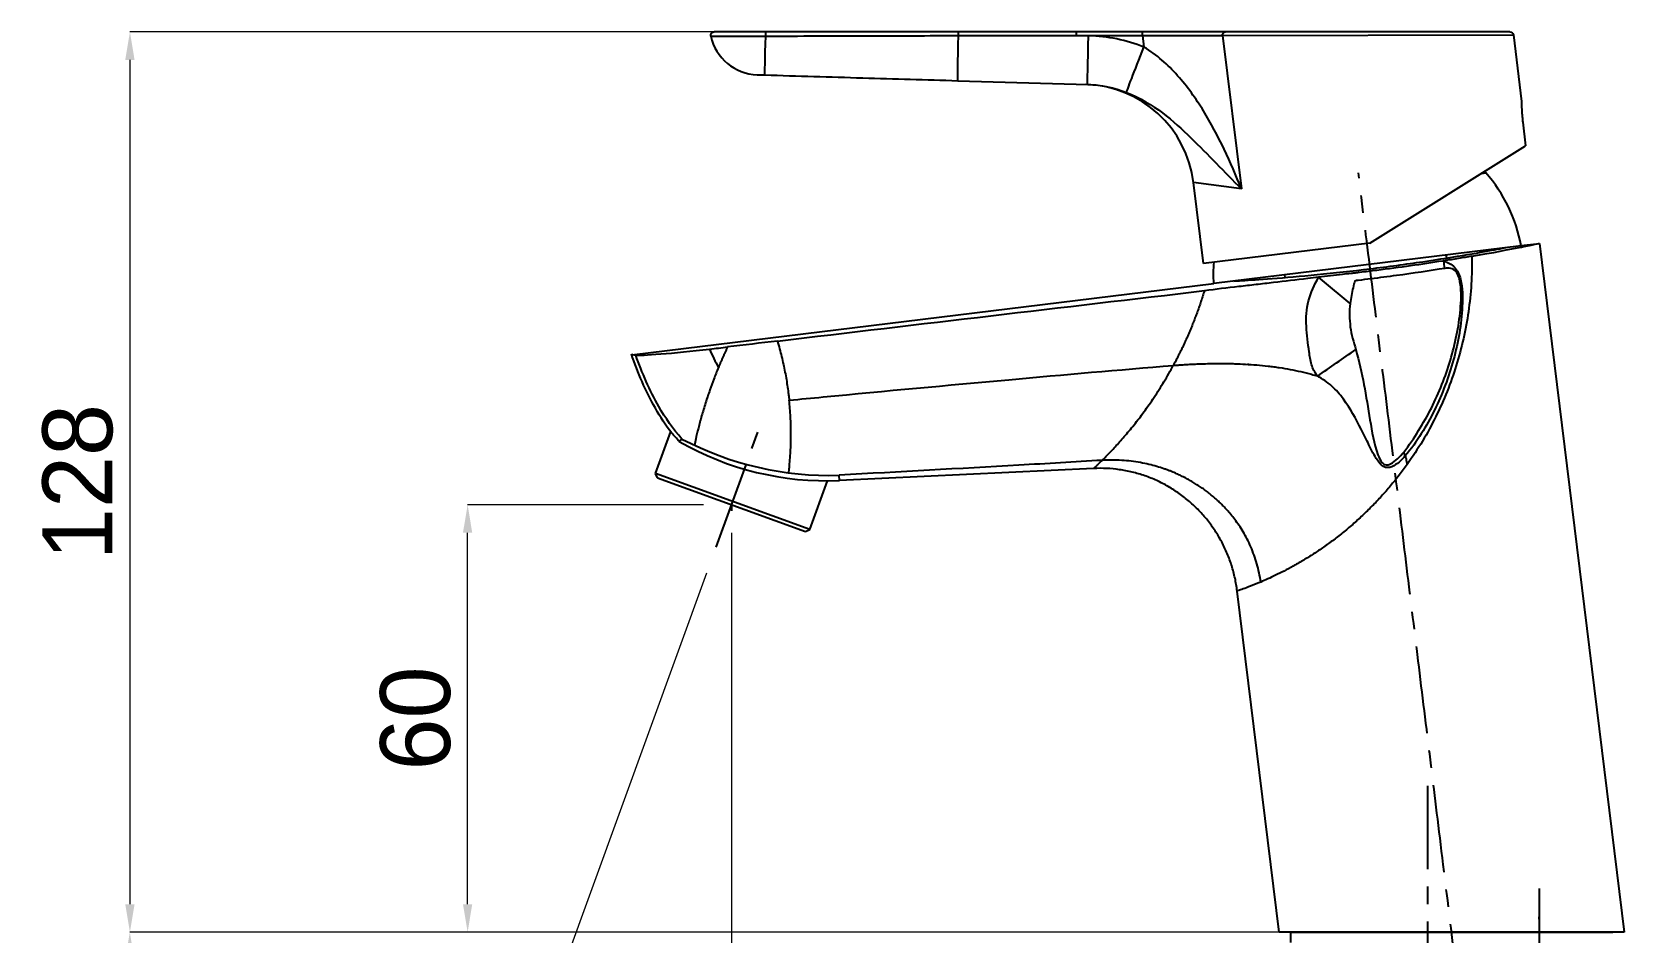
# Model space of a CAD drawing. Extents: x 0 to 790, y 0 to 579.
# Drawn here: x 300.1 to 527.9, y 256.8 to 385.6 of the extents above; entities that cross this region are included whole.
import ezdxf

# ---------------------------------------------------------------- set-up
doc = ezdxf.new("R2010")
doc.units = 0
doc.header["$LTSCALE"] = 10
doc.header["$MEASUREMENT"] = 0
doc.header["$PDMODE"] = 3
doc.header["$PDSIZE"] = -10
doc.linetypes.add('CENTER', pattern=[2, 1.25, -0.25, 0.25, -0.25])
doc.layers.get('0').update_dxf_attribs({"linetype": 'CONTINUOUS'})
doc.layers.get('DEFPOINTS').update_dxf_attribs({"linetype": 'CONTINUOUS'})
for name, color, linetype in [('1', 7, 'CONTINUOUS'), ('5', 5, 'CENTER'), ('DEF_LAYER_ASSEM_MEMBER', 7, 'CONTINUOUS')]:
    doc.layers.add(name, color=color, linetype=linetype)
doc.styles.add('Daelim Dimension', font='')
doc.styles.get('Daelim Dimension').set_extended_font_data('나눔고딕')
doc.dimstyles.new('DEFAULT', dxfattribs={"dimscale": 2, "dimtxt": 2, "dimasz": 2, "dimexe": 0, "dimexo": 2, "dimgap": 1, "dimtad": 1, "dimdec": 0, "dimzin": 9, "dimdsep": 46, "dimtxsty": 'Daelim Dimension', "dimcen": 0.5, "dimclrd": 5, "dimclre": 5, "dimclrt": 256, "dimadec": 1, "dimazin": 0, "dimtfac": 1, "dimtdec": 0, "dimtix": 1, "dimtmove": 0, "dimatfit": 3, "dimfxl": 1, "dimtolj": 1, "dimtzin": 1, "dimlwd": 9, "dimlwe": 9, "dimarcsym": 0})

# ---------------------------------------------------------------- blocks, each defined once
blk = doc.blocks.new('*D3')
at = {"color": 5, "lineweight": 9, "ltscale": 0.5, "transparency": 16777216}
for p, q in [((400.17, 313.91), (400.17, 196.85)), ((503.2, 252.77), (503.2, 196.85)), ((499.2, 196.85), (404.17, 196.85))]:
    blk.add_line(p, q, dxfattribs=at)
at = {"color": 5, "ltscale": 0.5, "transparency": 16777216}
for points in [[(404.17, 197.52), (404.17, 196.19), (400.17, 196.85)], [(499.2, 197.52), (499.2, 196.19), (503.2, 196.85)]]:
    blk.add_solid(points, dxfattribs=at)
at = {"layer": 'DEFPOINTS', "color": 0, "ltscale": 0.5, "transparency": 16777216}
for p in [(400.17, 317.91), (503.2, 256.77), (400.17, 196.85)]:
    blk.add_point(p, dxfattribs=at)
at = {"color": 7, "ltscale": 0.5, "transparency": 16777216, "insert": (451.68, 204.3), "char_height": 10, "attachment_point": 5, "style": 'Daelim Dimension'}
blk.add_mtext('\\A1;103', dxfattribs=at)
blk = doc.blocks.new('*D4')
at = {"color": 5, "lineweight": 9, "ltscale": 0.5, "transparency": 16777216}
for p, q in [((507.54, 385.57), (314.12, 385.57)), ((314.12, 381.57), (314.12, 260.77)), ((523.88, 256.77), (314.12, 256.77))]:
    blk.add_line(p, q, dxfattribs=at)
at = {"color": 5, "ltscale": 0.5, "transparency": 16777216}
for points in [[(313.45, 381.57), (314.78, 381.57), (314.12, 385.57)], [(313.45, 260.77), (314.78, 260.77), (314.12, 256.77)]]:
    blk.add_solid(points, dxfattribs=at)
at = {"layer": 'DEFPOINTS', "color": 0, "ltscale": 0.5, "transparency": 16777216}
for p in [(511.54, 385.57), (314.12, 256.77), (527.88, 256.77)]:
    blk.add_point(p, dxfattribs=at)
at = {"color": 7, "ltscale": 0.5, "transparency": 16777216, "insert": (306.67, 321.17), "char_height": 10, "attachment_point": 5, "rotation": 90, "style": 'Daelim Dimension'}
blk.add_mtext('\\A1;128', dxfattribs=at)
blk = doc.blocks.new('*D5')
at = {"color": 5, "lineweight": 9, "ltscale": 0.5, "transparency": 16777216}
for p, q in [((396.17, 317.91), (362.43, 317.91)), ((362.43, 260.77), (362.43, 313.91)), ((474.51, 256.77), (362.43, 256.77))]:
    blk.add_line(p, q, dxfattribs=at)
at = {"color": 5, "ltscale": 0.5, "transparency": 16777216}
for points in [[(361.76, 313.91), (363.09, 313.91), (362.43, 317.91)], [(361.76, 260.77), (363.09, 260.77), (362.43, 256.77)]]:
    blk.add_solid(points, dxfattribs=at)
at = {"layer": 'DEFPOINTS', "color": 0, "ltscale": 0.5, "transparency": 16777216}
for p in [(362.43, 317.91), (400.17, 317.91), (478.51, 256.77)]:
    blk.add_point(p, dxfattribs=at)
at = {"color": 7, "ltscale": 0.5, "transparency": 16777216, "insert": (354.98, 287.34), "char_height": 10, "attachment_point": 5, "rotation": 90, "style": 'Daelim Dimension'}
blk.add_mtext('\\A1;60', dxfattribs=at)
blk = doc.blocks.new('*D1')
at = {"color": 5, "lineweight": 9, "ltscale": 0.5, "transparency": 16777216}
for p, q in [((323.78, 256.77), (314.1, 256.77)), ((314.1, 252.77), (314.1, 112.27)), ((484.54, 108.27), (314.1, 108.27))]:
    blk.add_line(p, q, dxfattribs=at)
at = {"color": 5, "ltscale": 0.5, "transparency": 16777216}
for points in [[(313.43, 252.77), (314.77, 252.77), (314.1, 256.77)], [(313.43, 112.27), (314.77, 112.27), (314.1, 108.27)]]:
    blk.add_solid(points, dxfattribs=at)
at = {"layer": 'DEFPOINTS', "color": 0, "ltscale": 0.5, "transparency": 16777216}
for p in [(327.78, 256.77), (314.1, 108.27), (488.54, 108.27)]:
    blk.add_point(p, dxfattribs=at)
at = {"color": 7, "ltscale": 0.5, "transparency": 16777216, "insert": (306.65, 182.52), "char_height": 10, "attachment_point": 5, "rotation": 90, "style": 'Daelim Dimension'}
blk.add_mtext('\\A1;365', dxfattribs=at)
blk = doc.blocks.new('*D2')
at = {"color": 5, "lineweight": 9, "ltscale": 0.5, "transparency": 16777216}
for p, q in [((400.17, 313.06), (400.17, 196.85)), ((396.61, 308.11), (358.77, 204.15))]:
    blk.add_line(p, q, dxfattribs=at)
blk.add_arc((400.17, 317.91), 121.06, 251.8932, 268.1068, dxfattribs=at)
at = {"color": 5, "ltscale": 0.5, "transparency": 16777216}
for points in [[(362.33, 202.22), (362.77, 203.48), (358.77, 204.15)], [(396.19, 197.59), (396.16, 196.25), (400.17, 196.85)]]:
    blk.add_solid(points, dxfattribs=at)
at = {"layer": 'DEFPOINTS', "color": 0, "ltscale": 0.5, "transparency": 16777216}
for p in [(404.71, 330.37), (400.17, 317.91), (400.17, 317.06), (397.98, 311.87), (372.26, 200.12)]:
    blk.add_point(p, dxfattribs=at)
at = {"color": 7, "ltscale": 0.5, "transparency": 16777216, "insert": (380.49, 206.28), "char_height": 10, "attachment_point": 5, "rotation": 350, "style": 'Daelim Dimension'}
blk.add_mtext('\\A1;20.0°', dxfattribs=at)

msp = doc.modelspace()

# ---------------------------------------------------------------- linework, layer by layer
at = {"color": 7}
for p, q in [((392.71, 326.98), (393.09, 327.32)), ((415.61, 321.39), (415.57, 322.15))]:
    msp.add_line(p, q, dxfattribs=at)
at = {"ltscale": 0.5}
for p, q in [((411.39, 314.37), (389.3, 322.4)), ((400.17, 317.91), (400.17, 317.06)), ((480.13, 256.77), (480.13, 255.29)), ((480.13, 256.77), (526.26, 256.77))]:
    msp.add_line(p, q, dxfattribs=at)
at = {"color": 7}
for centre, radius, start, end in [((413.75, 363.46), 42.11, 240.0249, 272.5293), ((414.16, 367.43), 45.31, 242.2876, 271.7837)]:
    msp.add_arc(centre, radius, start, end, dxfattribs=at)
at = {"layer": '1', "color": 7, "linetype": 'Continuous'}
for p, q in [((449.52, 385.58), (432.67, 385.58)), ((449.51, 385.07), (458.98, 385.07)), ((451.27, 385.02), (449.51, 385.07)), ((458.98, 385.58), (449.52, 385.58)), ((470.78, 385.57), (458.98, 385.58)), ((458.98, 385.07), (470.43, 385.03)), ((458.98, 385.07), (459.18, 383.39)), ((470.43, 385.03), (512.04, 385.13)), ((470.43, 385.03), (473.12, 363.12)), ((511.54, 385.57), (470.78, 385.57)), ((512.04, 385.13), (513.21, 375.61)), ((432.55, 378.59), (451.14, 378.04)), ((513.38, 372.65), (513.79, 369.28)), ((491.51, 355.35), (513.79, 369.28)), ((507.48, 365.33), (508.09, 365.41)), ((467.69, 352.43), (466.27, 364)), ((473.12, 363.12), (466.27, 364)), ((491.51, 355.35), (467.69, 352.43)), ((513.15, 354.97), (469.18, 349.57)), ((502.49, 353.22), (502.4, 353.65)), ((479.27, 350.81), (479.33, 350.43)), ((474.21, 338.01), (474.04, 337.98))]:
    msp.add_line(p, q, dxfattribs=at)
at = {"layer": '1', "color": 1, "linetype": 'CENTER'}
msp.add_line((397.98, 311.87), (404.71, 330.37), dxfattribs=at)
at = {"layer": '1', "color": 7, "linetype": 'Continuous'}
msp.add_polyline3d([(432.66, 385.04, 0), (433, 385.04, 0), (433.33, 385.04, 0), (433.67, 385.04, 0), (434.01, 385.04, 0), (434.34, 385.04, 0), (434.68, 385.04, 0), (435.02, 385.04, 0), (435.35, 385.04, 0), (435.69, 385.04, 0), (436.03, 385.04, 0), (436.36, 385.04, 0), (436.7, 385.05, 0), (437.04, 385.05, 0), (437.37, 385.05, 0), (437.71, 385.05, 0), (438.05, 385.05, 0), (438.38, 385.05, 0), (438.72, 385.05, 0), (439.06, 385.05, 0), (439.4, 385.05, 0), (439.73, 385.05, 0), (440.07, 385.05, 0), (440.41, 385.05, 0), (440.74, 385.05, 0), (441.08, 385.06, 0), (441.42, 385.06, 0), (441.75, 385.06, 0), (442.09, 385.06, 0), (442.43, 385.06, 0), (442.77, 385.06, 0), (443.1, 385.06, 0), (443.44, 385.06, 0), (443.78, 385.06, 0), (444.11, 385.06, 0), (444.45, 385.06, 0), (444.79, 385.06, 0), (445.13, 385.06, 0), (445.46, 385.07, 0), (445.8, 385.07, 0), (446.14, 385.07, 0), (446.48, 385.07, 0), (446.81, 385.07, 0), (447.15, 385.07, 0), (447.49, 385.07, 0), (447.82, 385.07, 0), (448.16, 385.07, 0), (448.5, 385.07, 0), (448.84, 385.07, 0), (449.17, 385.07, 0), (449.51, 385.07, 0)], dxfattribs=at)
at = {"layer": '1', "color": 7, "linetype": 'Continuous', "extrusion": (0, 0, -1)}
for centre, radius, start, end in [((-397.72, 385.08), 0.5, 347.8974, 90.0013), ((-511.54, 385.07), 0.5, 90.0013, 170.5306), ((-491.34, 350.84), 22.2, 356.704, 4.5825)]:
    msp.add_arc(centre, radius, start, end, dxfattribs=at)
at = {"layer": '1', "color": 7, "linetype": 'Continuous'}
for centre, radius, start, end in [((404.07, 386.44), 7, 192.1026, 268.295), ((450.39, 362.05), 16, 6.9772, 88.295), ((507.71, 365.08), 0.5, 41.0047, 74.5923), ((491.34, 350.84), 22.2, 10.7041, 41.0047)]:
    msp.add_arc(centre, radius, start, end, dxfattribs=at)
at = {"layer": '1', "color": 7, "linetype": 'Continuous', "extrusion": (0, 0, -1)}
for centre, major_axis, ratio, start_param, end_param in [((405.17, 386.41), (-0.21, -7), 0.007819, 0, 1.364362), ((405.08, 385.08), (0, -0.5), 0.014041, 1.364694, 3.141593), ((432.76, 385.59), (-0.21, -7), 0.011329, 0, 1.491916), ((432.67, 385.08), (0, -0.5), 0.013673, 1.492296, 3.141593), ((449.52, 385.08), (0, -0.5), 0.011375, 1.569405, 3.141593), ((451.34, 385.03), (-0.21, -7), 0.011329, 0, 1.569062), ((458.98, 385.08), (0, -0.5), 0.011375, 1.569405, 3.141593), ((470.78, 385.07), (0, -0.5), 0.718778, 1.482753, 3.141593), ((459.26, 383.4), (-2.57, -6.51), 0.010071, 0.050924, 1.565326)]:
    msp.add_ellipse(centre, major_axis=major_axis, ratio=ratio, start_param=start_param, end_param=end_param, dxfattribs=at)
at = {"layer": '1', "color": 7, "linetype": 'Continuous'}
for points, knots in [([(397.23, 384.97), (397.23, 384.97), (398.08, 384.97), (400.97, 384.97), (403, 384.97), (405.08, 384.97)], [0, 0, 0, 0, 0.5, 0.5, 1, 1, 1, 1]), ([(405.08, 385.58), (403.14, 385.58), (401.24, 385.58), (398.52, 385.58), (397.72, 385.58), (397.72, 385.58)], [0, 0, 0, 0, 0.500111, 0.500111, 1, 1, 1, 1]), ([(432.67, 385.58), (428.34, 385.58), (424, 385.58), (414.81, 385.58), (409.95, 385.58), (405.08, 385.58)], [0, 0, 0, 0, 0.471221, 0.471221, 1, 1, 1, 1]), ([(405.08, 384.97), (409.94, 384.98), (414.8, 385), (424, 385.02), (428.33, 385.03), (432.66, 385.04)], [0, 0, 0, 0, 0.528779, 0.528779, 1, 1, 1, 1]), ([(473.12, 363.12), (471.59, 366.91), (469.86, 370.74), (466.61, 376.03), (465.4, 377.73), (462.59, 380.88), (461.03, 382.28), (459.18, 383.39)], [0, 0, 0, 0, 0.5, 0.5, 0.75, 0.75, 1, 1, 1, 1]), ([(403.86, 379.44), (403.86, 379.44), (403.86, 379.44), (403.87, 379.44), (403.89, 379.44), (403.98, 379.44), (404.04, 379.44), (404.18, 379.43), (404.28, 379.43), (404.48, 379.42), (404.6, 379.42), (404.8, 379.41), (404.88, 379.41), (404.96, 379.41)], [0, 0, 0, 0, 0.024553, 0.024553, 0.223922, 0.223922, 0.423896, 0.423896, 0.63154, 0.63154, 0.850407, 0.850407, 1, 1, 1, 1]), ([(404.96, 379.41), (409.63, 379.27), (414.29, 379.13), (423.49, 378.86), (428.02, 378.72), (432.55, 378.59)], [0, 0, 0, 0, 0.507283, 0.507283, 1, 1, 1, 1]), ([(456.7, 376.9), (458.64, 376.15), (460.31, 375.11), (463.33, 372.84), (464.63, 371.64), (468.36, 368.01), (470.67, 365.55), (473.12, 363.12)], [0, 0, 0, 0, 0.25, 0.25, 0.5, 0.5, 1, 1, 1, 1]), ([(513.2, 375.65), (513.2, 375.65), (513.2, 375.64), (513.2, 375.59), (513.2, 375.5), (513.2, 375.21), (513.21, 375.01), (513.22, 374.53), (513.24, 374.25), (513.28, 373.65), (513.31, 373.32), (513.34, 372.98), (513.35, 372.87), (513.37, 372.76), (513.38, 372.65)], [0, 0, 0, 0, 0.072189, 0.072189, 0.285147, 0.285147, 0.498679, 0.498679, 0.713706, 0.713706, 0.928842, 0.928842, 0.928842, 1, 1, 1, 1])]:
    msp.add_open_spline(points, degree=3, knots=knots, dxfattribs=at)
for points in [[(459.18, 383.39), (456.64, 384.4), (454, 384.94), (451.27, 385.02)], [(451.14, 378.04), (453.06, 377.98), (454.91, 377.6), (456.7, 376.9)]]:
    msp.add_open_spline(points, degree=3, dxfattribs=at)
at = {"layer": '1', "color": 1, "linetype": 'CENTER'}
for points, knots in [([(504.35, 247.33), (503.74, 252.29), (489.86, 365.39)], [0, 0, 0.042036, 1, 1]), ([(499.79, 225.99), (499.79, 230.99), (499.79, 277.71)], [0, 0, 0.096663, 1, 1]), ([(515.73, 263.01), (515.73, 258.01), (515.73, 190.11)], [0, 0, 0.06859, 1, 1])]:
    msp.add_open_spline(points, degree=1, knots=knots, dxfattribs=at)
at = {"layer": '5', "color": 7, "linetype": 'Continuous'}
for p, q in [((513.15, 354.99), (515.78, 355.31)), ((515.78, 355.31), (527.88, 256.77)), ((385.92, 339.37), (469.18, 349.59)), ((451.98, 323.11), (415.61, 321.39)), ((478.51, 256.77), (472.52, 305.57)), ((527.88, 256.77), (478.51, 256.77))]:
    msp.add_line(p, q, dxfattribs=at)
at = {"layer": '5', "color": 7, "linetype": 'Continuous', "extrusion": (0, 0, -1)}
for centre, major_axis, ratio, start_param, end_param in [((211.94, 15.25), (4332.65, 529.32), 0.068843, 4.765773, 4.779892), ((173.04, -52.55), (4763.92, 585.6), 0.075639, 4.768721, 4.769261)]:
    msp.add_ellipse(centre, major_axis=major_axis, ratio=ratio, start_param=start_param, end_param=end_param, dxfattribs=at)
at = {"layer": '5', "color": 7, "linetype": 'Continuous'}
for points, knots in [([(472.04, 349.92), (472.29, 349.93), (472.69, 349.96), (474.23, 350.05), (475.71, 350.15), (481.2, 350.56), (486.38, 351.04), (494.11, 351.99), (496.69, 352.34), (501.46, 353.05), (503.63, 353.4), (507.3, 354.02), (508.74, 354.29), (510.28, 354.57), (510.69, 354.65), (510.93, 354.7)], [0, 0, 0, 0, 0.075876, 0.075876, 0.216518, 0.216518, 0.497803, 0.497803, 0.638445, 0.638445, 0.779087, 0.779087, 0.919729, 0.919729, 1, 1, 1, 1]), ([(506.09, 353.47), (505.45, 353.37), (504.18, 353.15), (502.78, 352.92), (502.08, 352.81)], [0, 0, 0, 0, 0.500004, 1, 1, 1, 1]), ([(506.09, 353.47), (509.09, 353.99), (511.55, 354.46), (514.05, 354.96), (514.7, 355.09), (515.56, 355.27), (515.78, 355.31), (515.78, 355.31)], [0, 0, 0, 0, 0.500015, 0.500015, 0.750023, 0.750023, 1, 1, 1, 1]), ([(502.08, 352.81), (502.03, 352.8), (500.51, 352.56), (497.37, 352.09), (493.3, 351.54), (490.65, 351.22), (489.42, 351.07), (488.59, 350.98), (486.85, 350.78), (485.3, 350.6), (484.17, 350.47)], [0, 0, 0, 0, 0.00964, 0.277538, 0.544008, 0.678609, 0.71237, 0.746136, 0.813663, 1, 1, 1, 1]), ([(502.22, 351.73), (500.05, 351.39), (497.71, 351.03), (494.1, 350.55), (492.88, 350.39), (491.05, 350.16), (490.43, 350.08), (489.75, 350), (489.67, 349.99), (489.52, 349.97), (489.44, 349.99), (489.24, 349.73), (489.17, 349.33), (488.94, 348.25), (488.81, 347.48), (488.67, 346.71)], [0, 0, 0, 0, 0.5, 0.5, 0.75, 0.75, 0.875, 0.875, 0.890625, 0.890625, 0.90625, 0.90625, 0.9375, 0.9375, 1, 1, 1, 1]), ([(496.34, 325.46), (497.14, 326.43), (497.82, 327.47), (499.13, 329.57), (499.74, 330.64), (501.42, 333.96), (502.31, 336.25), (503.72, 340.97), (504.23, 343.36), (504.56, 347.06), (504.62, 348.32), (504.34, 350.19), (504.19, 350.85), (503.4, 351.75), (502.78, 351.82), (502.22, 351.73)], [0, 0, 0, 0, 0.125, 0.125, 0.25, 0.25, 0.5, 0.5, 0.75, 0.75, 0.875, 0.875, 0.9375, 0.9375, 1, 1, 1, 1]), ([(502.08, 352.81), (502.64, 352.6), (503.2, 352.33), (504.04, 351.45), (504.31, 350.83), (504.78, 348.93), (504.78, 347.6), (504.61, 343.71), (504.14, 341.16), (502.79, 336.2), (501.88, 333.78), (500.18, 330.3), (499.54, 329.17), (498.16, 326.97), (497.43, 325.89), (496.56, 324.92)], [0, 0, 0, 0, 0.0625, 0.0625, 0.125, 0.125, 0.25, 0.25, 0.5, 0.5, 0.75, 0.75, 0.875, 0.875, 1, 1, 1, 1]), ([(484.17, 350.47), (483.66, 350.41), (481.5, 350.15), (478.52, 349.8), (475.23, 349.41), (471.94, 349.03), (469.47, 348.74), (467.83, 348.54)], [0, 0, 0, 0, 0.093675, 0.395779, 0.546834, 0.69789, 1, 1, 1, 1]), ([(483.99, 336.34), (483.63, 336.83), (483.34, 337.39), (482.99, 338.56), (482.89, 339.17), (482.66, 341), (482.49, 342.22), (482.34, 344.67), (482.43, 345.92), (483.05, 348.27), (483.57, 349.4), (484.17, 350.47)], [0, 0, 0, 0, 0.125, 0.125, 0.25, 0.25, 0.5, 0.5, 0.75, 0.75, 1, 1, 1, 1]), ([(488.67, 346.71), (488.58, 346.16), (488.58, 345.6), (488.61, 344.48), (488.64, 343.92), (488.84, 342.26), (489.19, 341.2), (489.49, 340.13)], [0, 0, 0, 0, 0.25, 0.25, 0.5, 0.5, 1, 1, 1, 1]), ([(392.71, 326.98), (392.34, 327.37), (391.03, 328.82), (389.22, 331.69), (387.33, 335.51), (386.3, 338.15), (385.85, 339.5)], [0, 0, 0, 0, 0.111697, 0.407703, 0.70382, 1, 1, 1, 1]), ([(386.48, 339.32), (386.84, 339.29), (388.13, 339.34), (391.99, 339.64), (394.46, 339.88), (397.04, 340.19)], [0, 0, 0, 0, 0.5, 0.5, 1, 1, 1, 1]), ([(406.74, 341.34), (406.96, 340.6), (407.36, 339.12), (407.77, 337.26), (408.03, 335.82), (408.2, 334.75), (408.32, 333.89), (408.39, 333.31), (408.42, 333.03), (408.43, 332.91), (408.43, 332.88)], [0, 0, 0, 0, 0.254674, 0.509348, 0.636685, 0.764022, 0.891359, 0.955028, 0.986862, 1, 1, 1, 1]), ([(489.49, 340.13), (489.95, 338.47), (490.34, 336.81), (490.97, 333.44), (491.22, 331.75), (491.8, 328.37), (492.08, 326.67), (492.81, 324.65), (492.98, 324.24), (493.41, 323.77), (493.6, 323.65), (494.03, 323.6), (494.24, 323.67), (495.21, 324.13), (495.79, 324.8), (496.34, 325.46)], [0, 0, 0, 0, 0.25, 0.25, 0.5, 0.5, 0.75, 0.75, 0.8125, 0.8125, 0.84375, 0.84375, 0.875, 0.875, 1, 1, 1, 1]), ([(393.09, 327.32), (391.82, 328.74), (390.72, 330.32), (388.44, 334.3), (387.38, 336.78), (386.48, 339.32)], [0.1436181, 0.1436181, 0.1436181, 0.1436181, 0.5, 0.5, 1, 1, 1, 1]), ([(398.31, 337.56), (398.08, 337), (397.65, 335.94), (397.04, 334.24), (396.44, 332.46), (395.88, 330.58), (395.41, 328.8), (395.07, 327.39), (394.92, 326.68), (394.87, 326.44)], [0, 0, 0, 0, 0.1062835, 0.203491, 0.3251229, 0.4555955, 0.5894977, 0.729867, 0.8400671, 0.8400671, 0.8400671, 0.8400671]), ([(408.43, 332.88), (410.05, 333.03), (411.67, 333.19), (422.23, 334.19), (431.08, 335.02), (447.76, 336.53), (455.61, 337.22), (463.38, 337.85)], [0, 0, 0, 0, 0.086716, 0.086716, 0.566384, 0.566384, 1, 1, 1, 1]), ([(463.38, 337.85), (463.61, 337.87), (464.06, 337.91), (464.77, 337.96), (465.52, 338), (466.33, 338.04), (467.23, 338.08), (468.24, 338.11), (469.19, 338.13), (470.03, 338.13), (470.71, 338.13), (471.41, 338.12), (472.4, 338.09), (473.7, 338.04), (475.32, 337.92), (476.67, 337.79), (477.75, 337.66), (478.81, 337.51), (480.1, 337.29), (481.63, 336.97), (482.92, 336.65), (483.71, 336.42), (483.99, 336.34)], [0, 0, 0, 0, 0.060401, 0.120802, 0.181203, 0.241604, 0.302005, 0.362406, 0.422807, 0.453008, 0.483208, 0.513409, 0.543609, 0.60401, 0.664411, 0.724813, 0.755013, 0.785214, 0.845615, 0.906016, 0.966417, 1, 1, 1, 1]), ([(496.56, 324.92), (496.01, 324.3), (495.41, 323.69), (494.26, 323.2), (493.8, 323.17), (493.07, 323.59), (492.82, 323.93), (492.12, 324.97), (491.75, 325.73), (491, 327.22), (490.63, 327.97), (489.5, 330.21), (488.72, 331.68), (487.22, 333.71), (486.66, 334.35), (485.42, 335.46), (484.71, 335.92), (483.99, 336.34)], [0, 0, 0, 0, 0.125, 0.125, 0.1875, 0.1875, 0.25, 0.25, 0.375, 0.375, 0.5, 0.5, 0.75, 0.75, 0.875, 0.875, 1, 1, 1, 1]), ([(408.37, 322.5), (408.38, 322.61), (408.42, 322.98), (408.5, 323.75), (408.6, 324.97), (408.67, 326.44), (408.7, 328.31), (408.65, 330.44), (408.5, 332.08), (408.43, 332.88)], [0.1163745, 0.1163745, 0.1163745, 0.1163745, 0.1747027, 0.2902383, 0.4088029, 0.5522488, 0.6723578, 0.8400271, 1, 1, 1, 1]), ([(453.19, 324.27), (449.24, 324.03), (445.27, 323.8), (432.8, 323.09), (424.23, 322.62), (415.57, 322.15)], [0, 0, 0, 0, 0.2782939, 0.2782939, 0.8703214, 0.8703214, 0.8703214, 0.8703214]), ([(453.19, 324.27), (453.01, 324.09), (452.65, 323.73), (452.27, 323.38), (452.03, 323.15), (452, 323.12), (451.98, 323.11)], [0, 0, 0, 0, 0.254232, 0.500009, 0.751489, 1, 1, 1, 1]), ([(475.89, 306.86), (475.83, 307.3), (475.67, 308.18), (475.35, 309.47), (474.95, 310.72), (474.48, 311.91), (473.95, 313.02), (473.38, 314.05), (472.78, 314.98), (472.19, 315.81), (471.61, 316.54), (471.07, 317.17), (470.56, 317.71), (470.07, 318.2), (469.58, 318.65), (469.16, 319.02), (468.81, 319.31), (468.45, 319.6), (467.98, 319.97), (467.38, 320.39), (466.77, 320.79), (466.26, 321.11), (465.86, 321.34), (465.46, 321.57), (464.97, 321.83), (464.35, 322.13), (463.8, 322.38), (463.31, 322.59), (462.92, 322.75), (462.49, 322.91), (461.89, 323.12), (461.04, 323.39), (459.92, 323.69), (458.69, 323.95), (457.38, 324.15), (456.01, 324.28), (454.61, 324.32), (453.66, 324.29), (453.19, 324.27)], [0, 0, 0, 0, 0.03125, 0.0625, 0.09375, 0.125, 0.15625, 0.1875, 0.21875, 0.25, 0.28125, 0.3125, 0.34375, 0.375, 0.40625, 0.4375, 0.453125, 0.46875, 0.5, 0.53125, 0.5625, 0.59375, 0.609375, 0.625, 0.65625, 0.6875, 0.71875, 0.734375, 0.75, 0.765625, 0.78125, 0.8125, 0.84375, 0.875, 0.90625, 0.9375, 0.96875, 1, 1, 1, 1]), ([(496.56, 324.92), (496.6, 324.77), (496.7, 324.36), (496.79, 323.95), (496.84, 323.69)], [0, 0, 0, 0, 0.363263, 1, 1, 1, 1])]:
    msp.add_open_spline(points, degree=3, knots=knots, dxfattribs=at)
for points, degree in [([(506.09, 353.47), (506.12, 352.14), (506.06, 349.48), (505.65, 345.53), (504.93, 341.64), (503.91, 337.83), (502.6, 334.12), (500.98, 330.5), (499.08, 327.01), (497.61, 324.78), (496.84, 323.69)], 3), ([(502.22, 351.73), (502.17, 352.09), (502.13, 352.45), (502.08, 352.81)], 3), ([(467.83, 348.54), (466.14, 342.97), (463.38, 337.85)], 2), ([(488.67, 346.71), (487.18, 347.97), (485.68, 349.22), (484.17, 350.47)], 3), ([(397.04, 340.19), (397.42, 339.29), (397.84, 338.41), (398.31, 337.56)], 3), ([(399.61, 340.49), (398.92, 339.04), (398.31, 337.56)], 2), ([(406.74, 341.34), (404.36, 341.06), (401.98, 340.77), (399.61, 340.49)], 3), ([(483.99, 336.34), (485.83, 337.6), (487.67, 338.86), (489.49, 340.13)], 3), ([(386.48, 339.32), (386.1, 339.35), (385.91, 339.36), (385.91, 339.36)], 3), ([(453.19, 324.27), (453.28, 324.36), (453.51, 324.58), (453.95, 325.03), (454.47, 325.57), (455.06, 326.2), (455.69, 326.9), (456.36, 327.66), (457.06, 328.48), (457.77, 329.35), (458.49, 330.27), (459.21, 331.24), (459.93, 332.25), (460.65, 333.31), (461.36, 334.4), (462.05, 335.52), (462.73, 336.67), (463.16, 337.46), (463.38, 337.85)], 3), ([(496.84, 323.69), (496.46, 323.16), (495.68, 322.12), (494.46, 320.6), (493.17, 319.14), (491.84, 317.73), (490.46, 316.38), (489.05, 315.1), (487.61, 313.89), (486.15, 312.76), (484.7, 311.72), (483.26, 310.76), (481.86, 309.89), (480.5, 309.11), (479.21, 308.42), (478, 307.81), (476.88, 307.29), (476.21, 307), (475.89, 306.86)], 3), ([(496.56, 324.92), (496.49, 325.1), (496.41, 325.28), (496.34, 325.46)], 3), ([(472.52, 305.57), (472.44, 306.18), (472.24, 307.4), (471.76, 309.2), (471.12, 310.94), (470.33, 312.62), (469.38, 314.22), (468.28, 315.72), (467.06, 317.12), (465.7, 318.4), (464.24, 319.54), (462.68, 320.54), (461.02, 321.4), (459.3, 322.09), (457.52, 322.61), (455.69, 322.96), (453.84, 323.14), (452.6, 323.14), (451.98, 323.11)], 3), ([(475.89, 306.86), (475.35, 306.63), (474.38, 306.24), (473.32, 305.85), (472.67, 305.62), (472.52, 305.57), (472.52, 305.57)], 3)]:
    msp.add_open_spline(points, degree=degree, dxfattribs=at)
at = {"layer": 'DEF_LAYER_ASSEM_MEMBER', "color": 7, "linetype": 'Continuous'}
for p, q in [((389.3, 322.4), (391.48, 328.38)), ((389.6, 321.76), (389.3, 322.4)), ((389.6, 321.76), (410.75, 314.07)), ((411.39, 314.37), (413.93, 321.35)), ((410.75, 314.07), (411.39, 314.37))]:
    msp.add_line(p, q, dxfattribs=at)

# ---------------------------------------------------------------- dimensions: what is measured, and where the dimension line sits
at = {"color": 5, "ltscale": 0.5}
dim = msp.add_linear_dim(base=(314.12, 256.77), p1=(511.54, 385.57), p2=(527.88, 256.77), angle=90, text='128', dimstyle='DEFAULT', override={"dimtxt": 5, "dimclrd": 5, "dimclre": 5, "dimclrt": 7}, dxfattribs=at)
dim.commit()
dim.dimension.update_dxf_attribs({"geometry": '*D4', "text_midpoint": (314.12, 321.17), "dimtype": 128})
dim = msp.add_angular_dim_2l(base=(372.26, 200.12), line1=((397.98, 311.87), (404.71, 330.37)), line2=((400.17, 317.91), (400.17, 317.06)), dimstyle='DEFAULT', override={"dimtxt": 5, "dimclrd": 5, "dimclre": 5, "dimclrt": 7}, dxfattribs=at)
dim.commit()
dim.dimension.update_dxf_attribs({"geometry": '*D2', "text_midpoint": (380.49, 206.28)})
for base, p1, p2, text, picture, middle in [((362.43, 317.91), (478.51, 256.77), (400.17, 317.91), '60', '*D5', (354.98, 287.34)), ((314.1, 108.27), (327.78, 256.77), (488.54, 108.27), '365', '*D1', (306.65, 182.52))]:
    dim = msp.add_linear_dim(base=base, p1=p1, p2=p2, angle=90, text=text, dimstyle='DEFAULT', override={"dimtxt": 5, "dimclrd": 5, "dimclre": 5, "dimclrt": 7}, dxfattribs=at)
    dim.commit()
    dim.dimension.update_dxf_attribs({"geometry": picture, "text_midpoint": middle})
dim = msp.add_linear_dim(base=(400.17, 196.85), p1=(503.2, 256.77), p2=(400.17, 317.91), text='103', dimstyle='DEFAULT', override={"dimtxt": 5, "dimclrd": 5, "dimclre": 5, "dimclrt": 7}, dxfattribs=at)
dim.commit()
dim.dimension.update_dxf_attribs({"geometry": '*D3', "text_midpoint": (451.68, 204.3)})

doc.saveas('drawing.dxf')
